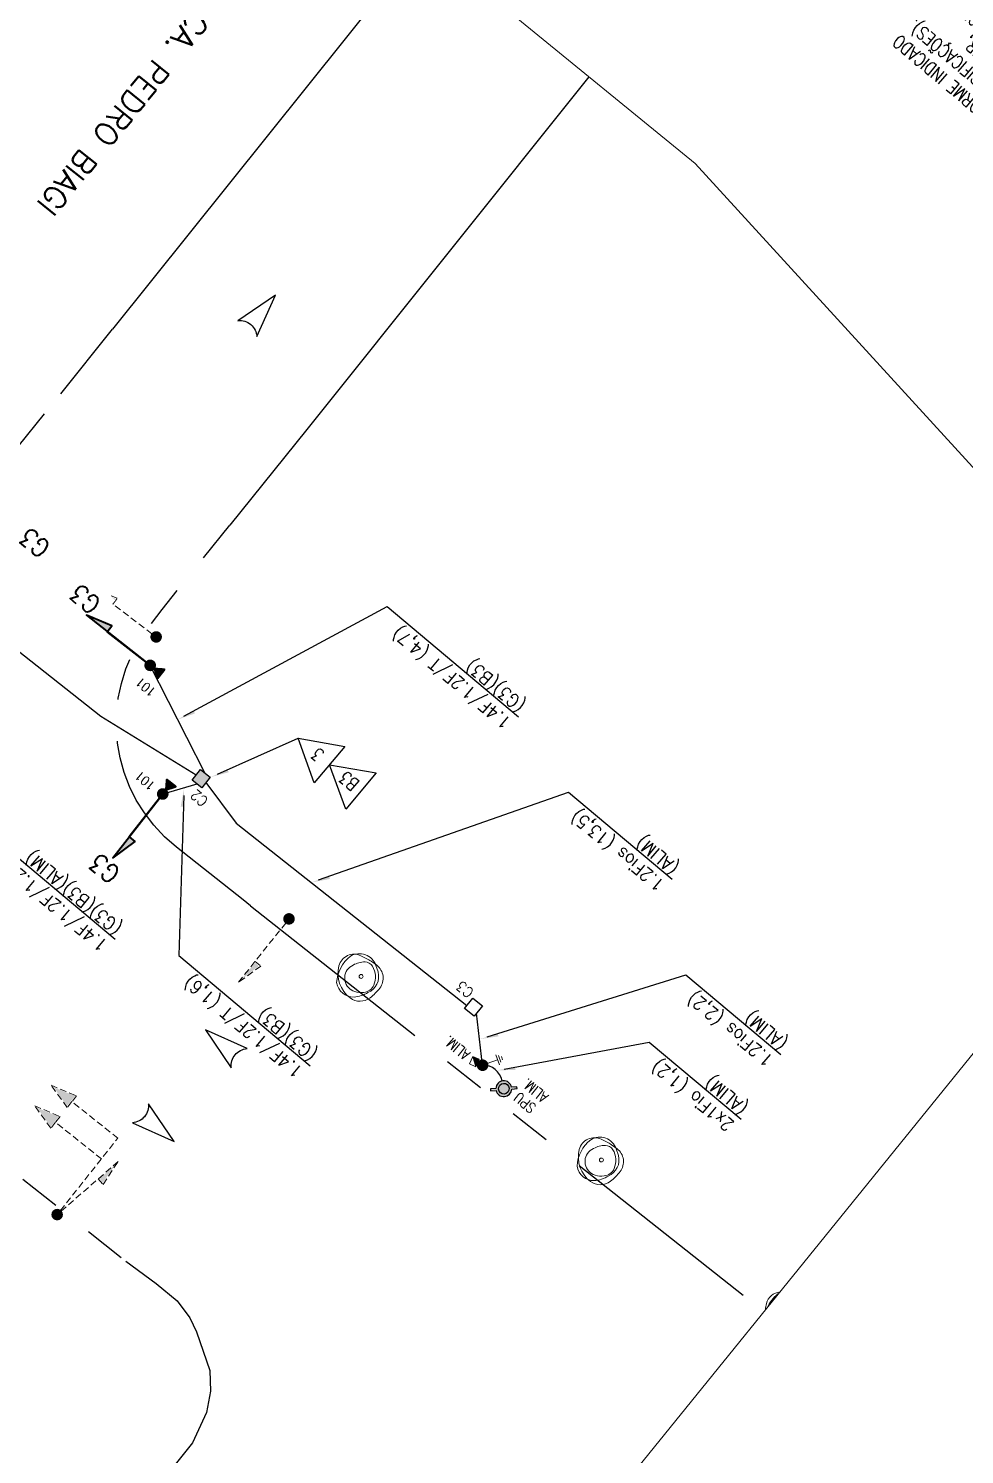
# Model space of a CAD drawing. Extents: x 207448 to 207705, y 7657586 to 7657835.
# Drawn here: x 207577.5 to 207612.9, y 7657670.5 to 7657724.5 of the extents above; entities that cross this region are included whole.
import ezdxf
from ezdxf.enums import TextEntityAlignment as Align

# ---------------------------------------------------------------- set-up
doc = ezdxf.new("R2010")
doc.units = 0
for name, pattern in [('HIDDEN', [0.375, 0.25, -0.125]), ('PHANTOM4', [15.875, 7.9375, -1.5875, 1.5875, -1.5875, 1.5875, -1.5875]), ('SEM-RET', [0.595312, 0.396875, -0.198437])]:
    doc.linetypes.add(name, pattern=pattern)
doc.layers.get('Defpoints').update_dxf_attribs({"color": 253, "lineweight": 0})
for name, color, linetype, lineweight, true_color in [('01_Xref Topografia 050 AS nov 17_17$0$Guia-Linha', 7, 'PHANTOM4', 25, 0x000000), ('FIS_(E)Arvore', 7, 'Continuous', 5, 0x000000), ('PROJETO', 7, 'PHANTOM4', 25, 0x000000)]:
    doc.layers.add(name, color=color, linetype=linetype, lineweight=lineweight, true_color=true_color)
for name, color, linetype in [('BAS_0250Logradouro', 1, 'Continuous'), ('BAS_0250MaodeDirecao', 13, 'Continuous'), ('BAS_Guia', 20, 'Continuous'), ('FIS_(E)Poste', 9, 'Continuous'), ('SEM_(C)CaboAereo', 40, 'Continuous'), ('SEM_(C)Emenda', 13, 'Continuous'), ('SEM_(R)Colunas', 15, 'SEM-RET'), ('SEM_(U)CaixasSubt', 40, 'Continuous'), ('SEM_(U)EncaminhaoSubt', 50, 'Continuous'), ('SEM_chamadas', 13, 'Continuous'), ('SEM_textos', 15, 'Continuous')]:
    doc.layers.add(name, color=color, linetype=linetype)
for name, color, linetype, lineweight in [('SEM_(C)Controlador', 160, 'Continuous', 20), ('SEM_(C)Geral', 160, 'Continuous', 40), ('SEM_(E)Colunas', 160, 'Continuous', 20), ('SEM_(R)Geral', 15, 'HIDDEN', 15)]:
    doc.layers.add(name, color=color, linetype=linetype, lineweight=lineweight)
doc.styles.add('TZ_PGT_R080', font='romans.shx', dxfattribs={"width": 0.8})
doc.styles.add('TZ_PGT_R090', font='romans.shx', dxfattribs={"width": 0.9})
doc.styles.add('TZ_ROMANS', font='romans.shx')

# ---------------------------------------------------------------- blocks, each defined once
blk = doc.blocks.new('setinha')
at = {"color": 0}
blk.add_solid([(-2.4, 0.37), (0, 0), (-2.4, 0)], dxfattribs=at)
blk = doc.blocks.new('Nota EL')
at = {"insert": (0, 0), "char_height": 2, "attachment_point": 1, "style": 'TZ_PGT_R080'}
blk.add_mtext('{\\H1.1x;\\C30;NOTAS - INSTALAÇÃO ELÉTRICA:\\H0.45455x;\\P\\H2x;\\C20;1 - UNIDADE DE COMPRIMENTO EM METRO, EXCETO ONDE INDICADO.\\P2 - TODOS OS ATERRAMENTOS DEVERÃO ESTAR EM CONFORMIDADE COM A NBR-5410 E NBR-5419.\\P3 - CADA INTERSEÇÃO SEMAFÓRIZADA RECEBERÁ NO MÍNIMO 1 (UM) SISTEMA DE ATERRAMENTO INDEPENDENTE CONFORME INDICADO\\P    EM PLANTA. O ATERRAMENTO PODERÁ SER COMPARTILHADO ENTRE OS PONTOS DO SISTEMA SEMAFÓRICO (VER ESPECIFICAÇÕES).\\P4 - PARA AS INSTALAÇÕES NOVAS E DO TIPO AÉREA, OS PONTOS DE EMENDA(S) ENTRE CABOS SEMAFÓRICOS DEVERÃO SER, \\P    EXCETO QUANDO INDICADOS DE OUTRAS FORMAS, EXECUTADOS PRIORITARIAMENTE EM: COLUNAS SEMAFÓRICAS (CS) SEM GRUPOS\\P    FOCAIS PREVISTOS; CS(S) COM COLUNAS EXTENSORAS; E POSTEAMENTO DE CONCRETO EXISTENTE. AS TRAVESSIAS DE CABOS\\P    SOBRE A VIA (LEITO CARROÇÁVEL) SÓ PODERÃO TEREM ENCAMINHAMENTO EXCLUSIVAMENTE ATRAVÉS DESSES ELEMENTOS DE\\P    FIXAÇÃO. PARA AS INSTALAÇÕES NOVAS E DO TIPO SUBTERRÂNEA, OS PONTOS DE EMENDA(S) DEVERÃO SER ACOMODADOS NAS\\P    CAIXAS DE PASSAGEM DA REDE SUBTERRÂNEA. QUALQUER PONTO DE EMENDA DEVERÁ SER EXECUTADO COM PROTEÇÃO ELÉTRICA\\P    E MECÂNICA APROPRIADAS E DENTRO DAS NORMAS DE SEGURANÇA CONFORME O TIPO DE INSTALAÇÃO REQUERIDA PARA A REDE\\P    DE BAIXA TENSÃO DE INTERLIGAÇÃO DOS GRUPOS SEMAFÓRICOS AO CONTROLADOR. NÃO É PERMITIDA EMENDA NA BORNEIRA DO\\P    CONTROLADOR.\\P5 - A UTILIZAÇÃO DE NOVO(S) PONTO(S) DE ENERGIA ELÉTRICA PODERÃO SER LIGADOS POR MEIO DE AUTORIZAÇÃO DA\\P    CONCESSIONÁRIA DE ENERGIA ELÉTRICA, BEM COMO PARA SUA REDE DE POSTEAMENTO. O(S) PONTO(S) EXISTENTE(S) DE ENERGIA\\P    ELÉTRICA CONTINUARÃO UTILIZADOS PODENDO SOFRER ADEQUAÇÕES EM SUAS INSTALAÇÕES DESDE QUE RESPEITADOS AS \\P    NORMAS E OS PROCEDIMENTOS DA CONCESSIONÁRIA DE ENERGIA ELÉTRICA.\\P6 - DEVERÁ SER UTILIZADO O PADRÃO DE ENTRADA DE ENERGIA A SER INSTALADO NA \\H0.99999x;COLUNA CONVENCIONAL 128mm PARA\\P    ALIMENTAÇÃO (CS ALIM.) CONFORME LOCADA EM PLANTA. NA COLUNA DEVERÁ SER PREVISTA CAIXA DE ENTRADA PARA \\P    \\H0.99999x;INSTALAÇÃO DE DISJUNTOR BIPOLAR DE 32 AMPERES PARA PROTEÇÃO E MANUTENÇÃO, ALÉM DO CONJUNTO DE CABOS \\P    DE 10m\\H0.99997x;m² (2 RABICHOS DE 1 METRO E 2 CONECTORES TIPO CUNHA) PARA CONEXÃO AOS CABOS DA CONCESSIONÉRIA DE\\P    ENERGIA. PORTANTO, ESTE SERÁ O CONJUNTO PARA ENTRADA DE ENERGIA A SER PREVISTO PARA ALIMENTAÇÃO DO\\P    CONTROLADOR SEMAFÓRICO, QUE ATRAVÉS DE CABOS MULTIPOLAR DE 2 \\H0.99998x;FIOS (\\H0.99999x;FLEXÍVEL) DE BITOLA DE 6,0mm² SERÁ\\P    LIGADO DA CAIXA DE ENTRADA ATÉ O CONTROLADOR, CONFORME INDICADO EM PLANTA POR "1.2Fios".    \\P7 - PARA DISTRIBUIÇÃO DOS GRUPOS SEMAFÓRICOS FORAM PREVISTOS APENAS A UTILIZAÇÃO DE CABOS MULTIPOLARES DE 4 FIOS \\P    E DE 8 FIOS, E \\H0.99999x;PARA AS BOTOEIRAS O DE 2 FIOS, TODOS COM ESPECIFICAÇÃO DE FIO \\H0.99999x;FLEXÍVEL COM BITOLA DE 1,5mm². NO\\P    ENTANTO, DEVIDO A SITUAÇÃO DE MENOR CONSUMO DAS LÂMPADAS A LED PREVISTAS E EXISTENTES, NÃO É IMPEDITIVA A \\P    INSTALAÇÃO CABOS COM \\H0.99999x;FIO \\H0.99999x;FLEXÍVEL DE BITOLA DE 1,0mm², OU ATÉ 0,75mm², DESDE QUE APRESENTADOS AS JUSTIFICATIVAS\\P    TÉCNICAS PELO EXECUTOR, NAS QUAIS DEVERÃO PASSAR POR OBRIGATÓRIA APROVAÇÃO PELA PREFEITURA. TODOS OS CABOS\\P    MULTIPOLARES A SEREM INSTALADOS DEVERÃO TER IDENTIFICAÇÃO POR CORES NA SUA COMPOSIÇÃO DE FABRICAÇÃO \\P    (PRIORITARIAMENTE UTILIZAR PADRÃO CET-SP).\\P8 - TODOS OS CABOS INSTALADOS NO PADRÃO AÉREO DEVERÃO TER LANÇAMENTO DE CABOS ENTRE VÃO COM ARRAMAÇÃO EFICAZ\\P    ENTRE OS PONTOS DE FIXAÇÃO DE FORMA A CAUSAR MENOR ABALOAMENTO DO CABO, SE GARANTINDO ASSIM O NIVELAMENTO\\P    ADEQUADO. PARA VÃOS MAIORES DE 15 METROS DEVERÃO SEREM UTILIZADOS CONJUNTOS FIXADORES COM ALÇA PREFORMADA,\\P    E PARA VÃOS MENORES  DE 15 METROS \\H1x;(ATÉ 14,9m) \\H1x;DEVERÃO SEREM UTILIZADOS CONJUNTOS FIXADORES COM SUPORTES\\P    COM ROLDANAS E AMARRAÇÕES COM ESPIRAMENTO ADEQUADO. PARA CADA DIREÇÃO DE TRACIONAMENTO DE CABO DEVERÁ SER\\P    PREVISTO UM CONJUNTO DE FIXADOR INDEPENDENTE DA DISTÂNCIA.\\P9 - TODOS OS CABOS INSTALADOS DEVERÃO RECEBER ANILHA DE IDENTIFICAÇÃO DOS SEUS RESPECTIVOS GRUPOS SEMAFÓRICOS,\\P    ESTA IDENTIFICAÇÃO DEVERÁ OCORRER NAS PONTAS DE CABOS NOS SEGUINTES PONTOS: A) INTERNAMENTE NO GABINETE DO \\P    CONTROLADOR SEMAFÓRICO B) NOS PONTOS DE EMENDAS DE CABOS (AÉREOS OU SUBTERRÂNEOS).\\P10- NESTE PROJETO NÃO ESTÁ PREVISTO QUALQUER SISTEMA DE AUTONOMIA ININTERRUPTA DE ENERGIA ELÉTRICA, NO ENTANTO, ESTE\\P    ITEM DE INSTALAÇÃO PODERÁ CONSTAR NO PROCESSO LICITATÓRIO E DEVERÁ SER INSTALADO NA COLUNA DE ALIMENTAÇÃO.}', dxfattribs=at)
blk = doc.blocks.new('050-6E22_Geral')
blk.add_blockref('Nota EL', (208.81, 178.36))

msp = doc.modelspace()

# ---------------------------------------------------------------- hatches: boundary and pattern name
at = {"layer": 'FIS_(E)Poste'}
h = msp.add_hatch(color=255, dxfattribs=at)
edge = h.paths.add_edge_path(flags=0)
edge.add_ellipse((207595.479, 7657684.33), major_axis=(-0.132, 0.132), ratio=1, start_angle=5, end_angle=365)
edge = h.paths.add_edge_path(flags=16)
edge.add_ellipse((207595.479, 7657684.33), major_axis=(-0.157, 0.157), ratio=1, start_angle=5, end_angle=365)
edge = h.paths.add_edge_path()
edge.add_ellipse((207595.479, 7657684.329), major_axis=(-0.2, 0.2), ratio=1, start_angle=233.0244, end_angle=406.4261)
edge.add_line((207595.196, 7657684.322), (207594.993, 7657684.306))
edge.add_line((207594.993, 7657684.306), (207594.996, 7657684.269))
edge.add_line((207594.996, 7657684.269), (207595.2, 7657684.286))
edge.add_ellipse((207595.479, 7657684.33), major_axis=(-0.199, 0.199), ratio=1, start_angle=54.103, end_angle=225.3474)
edge.add_line((207595.761, 7657684.332), (207595.961, 7657684.349))
edge.add_line((207595.961, 7657684.349), (207595.958, 7657684.385))
edge.add_line((207595.958, 7657684.385), (207595.759, 7657684.369))
at = {"layer": 'SEM_(C)Controlador', "lineweight": 18, "true_color": 0x000000}
msp.add_hatch(color=18, dxfattribs=at).paths.add_polyline_path([(207594.299, 7657685.556), (207594.424, 7657685.16), (207594.549, 7657685.446)])
at = {"layer": 'SEM_(C)Emenda'}
h = msp.add_hatch(color=256, dxfattribs=at)
h.dxf.hatch_style = 1
h.paths.add_polyline_path([(207583.663, 7657696.024), (207584.03, 7657695.734), (207584.347, 7657696.135), (207583.98, 7657696.425)])
at = {"layer": 'SEM_(C)Geral', "linetype": 'ByBlock', "ltscale": 0.5}
h = msp.add_hatch(color=256, dxfattribs=at)
h.dxf.hatch_style = 1
edge = h.paths.add_edge_path()
edge.add_line((207582.2, 7657700.226), (207582.309, 7657699.886))
edge.add_arc((207582.357, 7657699.902), 0.05, 197.857, 321.844)
edge.add_line((207582.396, 7657699.871), (207582.643, 7657700.185))
edge.add_arc((207582.604, 7657700.216), 0.05, -38.156, 85.831)
edge.add_line((207582.607, 7657700.266), (207582.251, 7657700.292))
edge.add_arc((207582.247, 7657700.242), 0.05, 85.831, 197.857)
h = msp.add_hatch(color=256, dxfattribs=at)
h.dxf.hatch_style = 1
edge = h.paths.add_edge_path()
edge.add_line((207582.702, 7657695.627), (207583.043, 7657695.736))
edge.add_arc((207583.027, 7657695.784), 0.05, 287.857, 411.844)
edge.add_line((207583.058, 7657695.823), (207582.744, 7657696.07))
edge.add_arc((207582.713, 7657696.031), 0.05, 51.844, 175.831)
edge.add_line((207582.663, 7657696.034), (207582.637, 7657695.678))
edge.add_arc((207582.687, 7657695.674), 0.05, 175.831, 287.857)
at = {"layer": 'SEM_(E)Colunas'}
h = msp.add_hatch(color=255, dxfattribs=at)
h.dxf.hatch_style = 1
edge = h.paths.add_edge_path()
edge.add_arc((207582.074, 7657700.378), 0.195, 410, 590)
edge.add_arc((207582.074, 7657700.378), 0.195, 230, 410)
h = msp.add_hatch(color=255, dxfattribs=at)
h.dxf.hatch_style = 1
edge = h.paths.add_edge_path()
edge.add_arc((207582.551, 7657695.501), 0.195, 410, 590)
edge.add_arc((207582.551, 7657695.501), 0.195, 230, 410)
h = msp.add_hatch(color=255, dxfattribs=at)
h.dxf.hatch_style = 1
edge = h.paths.add_edge_path()
edge.add_arc((207594.674, 7657685.221), 0.195, 410.4224, 590.4224)
edge.add_arc((207594.674, 7657685.221), 0.195, 230.4224, 410.4224)
at = {"layer": 'SEM_(R)Colunas'}
h = msp.add_hatch(color=255, dxfattribs=at)
h.dxf.hatch_style = 1
edge = h.paths.add_edge_path()
edge.add_arc((207582.302, 7657701.455), 0.22, 410, 590)
edge.add_arc((207582.302, 7657701.455), 0.22, 230, 410)
h = msp.add_hatch(color=255, dxfattribs=at)
h.dxf.hatch_style = 1
edge = h.paths.add_edge_path()
edge.add_arc((207587.337, 7657690.767), 0.22, 410, 590)
edge.add_arc((207587.337, 7657690.767), 0.22, 230, 410)
h = msp.add_hatch(color=255, dxfattribs=at)
h.dxf.hatch_style = 1
edge = h.paths.add_edge_path()
edge.add_arc((207578.548, 7657679.558), 0.22, 270, 450)
edge.add_arc((207578.548, 7657679.558), 0.22, 90, 270)

# ---------------------------------------------------------------- linework, layer by layer
at = {"layer": '01_Xref Topografia 050 AS nov 17_17$0$Guia-Linha', "elevation": 0}
for points in [[(207578.686, 7657710.674), (207580.645, 7657713.123)], [(207588.008, 7657709.324), (207585.094, 7657705.695)], [(207556.288, 7657697.498), (207556.419, 7657697.391), (207561.866, 7657693.184), (207569.806, 7657686.841), (207581.149, 7657677.79), (207582.302, 7657676.948), (207583.098, 7657676.294), (207583.576, 7657675.641), (207583.825, 7657675.115), (207584.337, 7657673.653), (207584.357, 7657672.863), (207584.207, 7657672.059), (207583.683, 7657670.9), (207582.148, 7657668.997)], [(207585.874, 7657691.267), (207605.343, 7657675.881)]]:
    msp.add_lwpolyline(points, dxfattribs=at)
at = {"layer": 'BAS_0250MaodeDirecao', "elevation": 0}
for points in [[(207586.119, 7657712.839), (207586.829, 7657714.417), (207585.398, 7657713.444, -0.424846)], [(207585.747, 7657685.848), (207584.169, 7657686.558), (207585.142, 7657685.127, -0.424846)], [(207581.404, 7657683.038), (207582.982, 7657682.328), (207582.009, 7657683.759, -0.424846)]]:
    msp.add_lwpolyline(points, format="xyb", close=True, dxfattribs=at)
at = {"layer": 'BAS_Guia', "ltscale": 0.5, "elevation": 0}
for points in [[(207592.416, 7657727.829), (207580.645, 7657713.123)], [(207598.706, 7657722.69), (207588.008, 7657709.324)]]:
    msp.add_lwpolyline(points, dxfattribs=at)
at = {"layer": 'Defpoints', "elevation": 0}
msp.add_lwpolyline([(207616.172, 7657689.248), (207593.272, 7657660.98), (207578.9, 7657653.894), (207556.034, 7657657.702), (207539.689, 7657670.793), (207515.272, 7657703.015), (207521.36, 7657717.458), (207539.221, 7657739.25), (207542.127, 7657737.694), (207588.607, 7657730.942), (207602.728, 7657719.403), (207620.393, 7657700.083)], close=True, dxfattribs=at)
at = {"layer": 'FIS_(E)Arvore'}
for points, elevation in [([(207590.628, 7657689.001), (207590.712, 7657688.761, -0.377394), (207590.329, 7657687.975, -0.117742), (207589.806, 7657687.801, -0.373553), (207589.142, 7657688.35, -0.216266), (207589.665, 7657689.351, -0.485357)], 530.945), ([(207590.453, 7657689.165), (207590.661, 7657689.009, -0.417525), (207590.778, 7657688.146, -0.064617), (207590.41, 7657687.777, -0.338794), (207589.649, 7657687.774, -0.303028), (207589.23, 7657688.987, -0.473413), (207590.062, 7657689.37, -0.015495)], 530.945), ([(207589.64, 7657688.943), (207589.773, 7657689.019, -0.132332), (207590.218, 7657689.135, -0.261561), (207590.501, 7657688.974, -0.241517), (207590.549, 7657688.256, -0.267523), (207590.179, 7657687.98, -0.104967), (207589.827, 7657688.012, -0.594085)], 530.945), ([(207599.738, 7657682.045), (207599.822, 7657681.804, -0.377394), (207599.439, 7657681.019, -0.117742), (207598.916, 7657680.845, -0.373553), (207598.253, 7657681.394, -0.216266), (207598.776, 7657682.395, -0.485357)], 0), ([(207599.563, 7657682.208), (207599.771, 7657682.052, -0.417525), (207599.889, 7657681.19, -0.064617), (207599.521, 7657680.821, -0.338794), (207598.76, 7657680.818, -0.303028), (207598.34, 7657682.031, -0.473413), (207599.173, 7657682.414, -0.015495)], 0), ([(207598.751, 7657681.986), (207598.884, 7657682.062, -0.132332), (207599.328, 7657682.179, -0.261561), (207599.612, 7657682.018, -0.241517), (207599.66, 7657681.3, -0.267523), (207599.289, 7657681.023, -0.104967), (207598.938, 7657681.055, -0.594085)], 0)]:
    msp.add_lwpolyline(points, format="xyb", close=True, dxfattribs=dict(at, elevation=elevation))
at = {"layer": 'FIS_(E)Arvore', "elevation": 0}
for points in [[(207605.397, 7657675.948, -0.052336), (207605.433, 7657676.187, -0.313134), (207605.946, 7657676.626, -0.313134)], [(207605.46, 7657676.026, -0.123378), (207605.869, 7657676.55, -0.013503), (207605.899, 7657676.568, -0.013503)]]:
    msp.add_lwpolyline(points, format="xyb", dxfattribs=at)
at = {"layer": 'FIS_(E)Arvore'}
for centre in [(207590.069, 7657688.585, 530.945), (207599.179, 7657681.629, 0)]:
    msp.add_circle(centre, 0.0744, dxfattribs=at)
at = {"layer": 'FIS_(E)Poste'}
for p, q in [((207595.178, 7657684.339, 0), (207594.974, 7657684.322, 0)), ((207594.974, 7657684.322, 0), (207594.98, 7657684.25, 0)), ((207594.98, 7657684.25, 0), (207595.186, 7657684.266, 0)), ((207595.974, 7657684.405, 0), (207595.774, 7657684.388, 0)), ((207595.778, 7657684.315, 0), (207595.98, 7657684.332, 0)), ((207595.98, 7657684.332, 0), (207595.974, 7657684.405, 0))]:
    msp.add_line(p, q, dxfattribs=at)
for centre, major_axis, start_param, end_param in [((207595.479, 7657684.329, 0), (-0.213, 0.213), 4.123627, 7.036889), ((207595.479, 7657684.33, 0), (-0.144, 0.144), 0.08726646167234664, 6.370451768851932), ((207595.479, 7657684.33, 0), (-0.212, 0.212), 0.999973, 3.877358)]:
    msp.add_ellipse(centre, major_axis=major_axis, ratio=1, start_param=start_param, end_param=end_param, dxfattribs=at)
at = {"layer": 'PROJETO', "elevation": 0, "flags": 128}
for points in [[(207569.622, 7657704.947, 0.404045), (207574.459, 7657705.448), (207575.165, 7657706.288), (207578.686, 7657710.674)], [(207585.593, 7657691.489), (207583.07, 7657693.485, -0.407843), (207582.005, 7657701.809), (207582.524, 7657702.496), (207585.094, 7657705.695)]]:
    msp.add_lwpolyline(points, format="xyb", dxfattribs=at)
msp.add_lwpolyline([(207585.874, 7657691.267), (207585.593, 7657691.489)], dxfattribs=at)
at = {"layer": 'SEM_(C)CaboAereo', "elevation": -6.096}
msp.add_lwpolyline([(207595.416, 7657684.624, 0.363648), (207594.674, 7657685.221, 2.14602)], format="xyb", dxfattribs=at)
at = {"layer": 'SEM_(C)Controlador', "color": 18, "lineweight": 18, "true_color": 0x000000}
for p, q in [((207594.299, 7657685.556, 530.657), (207594.174, 7657685.27, 530.657)), ((207594.174, 7657685.27, 530.657), (207594.424, 7657685.16, 530.657)), ((207594.549, 7657685.446, 530.657), (207594.299, 7657685.556, 530.657)), ((207594.424, 7657685.16, 530.657), (207594.299, 7657685.556, 530.657)), ((207594.424, 7657685.16, 530.657), (207594.549, 7657685.446, 530.657))]:
    msp.add_line(p, q, dxfattribs=at)
at = {"layer": 'SEM_(C)Controlador', "color": 18, "linetype": 'Continuous', "lineweight": 18, "true_color": 0x000000}
for p, q in [((207595.243, 7657685.427, 530.657), (207594.854, 7657685.286, 530.657)), ((207595.175, 7657685.615, 530.657), (207595.311, 7657685.239, 530.657)), ((207595.28, 7657685.583, 530.657), (207595.371, 7657685.332, 530.657)), ((207595.385, 7657685.55, 530.657), (207595.43, 7657685.424, 530.657))]:
    msp.add_line(p, q, dxfattribs=at)
at = {"layer": 'SEM_(C)Emenda'}
for p, q in [((207588.294, 7657695.923, 0), (207587.678, 7657697.615, 0)), ((207587.678, 7657697.615, 0), (207589.452, 7657697.302, 0)), ((207589.452, 7657697.302, 0), (207588.294, 7657695.923, 0)), ((207589.489, 7657694.921, 0), (207588.873, 7657696.613, 0)), ((207588.873, 7657696.613, 0), (207590.646, 7657696.3, 0)), ((207590.646, 7657696.3, 0), (207589.489, 7657694.921, 0))]:
    msp.add_line(p, q, dxfattribs=at)
at = {"layer": 'SEM_(C)Emenda', "ltscale": 10, "elevation": 0}
msp.add_lwpolyline([(207584.622, 7657696.257), (207587.678, 7657697.615)], dxfattribs=at)
at = {"layer": 'SEM_(C)Geral'}
msp.add_line((207582.428, 7657695.344, 0), (207581.275, 7657693.877, 0), dxfattribs=at)
at = {"layer": 'SEM_(C)Geral', "linetype": 'ByBlock', "ltscale": 0.5, "const_width": 0.07, "elevation": 0}
for points in [[(207582.233, 7657700.237), (207582.343, 7657699.897, 0.600783), (207582.369, 7657699.892), (207582.615, 7657700.206, 0.600783), (207582.605, 7657700.231), (207582.248, 7657700.257, 0.531855)], [(207582.692, 7657695.66), (207583.032, 7657695.77, 0.600783), (207583.036, 7657695.796), (207582.722, 7657696.043, 0.600783), (207582.698, 7657696.032), (207582.672, 7657695.675, 0.531855)]]:
    msp.add_lwpolyline(points, format="xyb", close=True, dxfattribs=at)
at = {"layer": 'SEM_(E)Colunas', "linetype": 'ByBlock', "const_width": 0.05, "flags": 128}
for points, elevation in [([(207582.2, 7657700.527, 1), (207581.949, 7657700.228, 1)], 0), ([(207582.676, 7657695.651, 1), (207582.426, 7657695.352, 1)], 0), ([(207594.799, 7657685.371, 1), (207594.55, 7657685.07, 1)], 530.657)]:
    msp.add_lwpolyline(points, format="xyb", close=True, dxfattribs=dict(at, elevation=elevation))
at = {"layer": 'SEM_(R)Colunas', "linetype": 'ByBlock', "const_width": 0.037, "flags": 128}
for points, elevation in [([(207582.427, 7657701.604, 1), (207582.176, 7657701.306, 1)], 531.284), ([(207587.463, 7657690.916, 1), (207587.212, 7657690.618, 1)], 530.945), ([(207578.548, 7657679.363, 1), (207578.548, 7657679.753, 1)], 530.942)]:
    msp.add_lwpolyline(points, format="xyb", close=True, dxfattribs=dict(at, elevation=elevation))
at = {"layer": 'SEM_(R)Geral'}
for points, elevation in [([(207580.654, 7657702.701), (207580.823, 7657702.924), (207579.851, 7657703.308), (207582.142, 7657701.576)], 531.284), ([(207586.049, 7657689.153), (207586.268, 7657688.978), (207585.421, 7657688.366), (207587.213, 7657690.611)], 530.945), ([(207580.849, 7657682.455), (207579.106, 7657683.839), (207578.932, 7657683.62), (207578.318, 7657684.465), (207579.281, 7657684.058), (207579.106, 7657683.839)], 530.942), ([(207580.227, 7657681.672), (207578.484, 7657683.056), (207578.31, 7657682.837), (207577.696, 7657683.682), (207578.659, 7657683.275), (207578.484, 7657683.056)], 530.942), ([(207578.665, 7657679.706), (207580.849, 7657682.455)], 530.942), ([(207580.105, 7657680.914), (207580.289, 7657680.703), (207580.864, 7657681.575), (207578.699, 7657679.689)], 530.942)]:
    msp.add_lwpolyline(points, dxfattribs=dict(at, elevation=elevation))
at = {"layer": 'SEM_(R)Geral', "color": 255}
for points in [[(207580.758, 7657702.904, 531.284), (207580.643, 7657702.751, 531.284), (207579.96, 7657703.245, 531.284)], [(207586.2, 7657688.981, 530.945), (207586.05, 7657689.101, 530.945), (207585.511, 7657688.454, 530.945)], [(207578.413, 7657684.389, 530.942), (207579.227, 7657684.055, 530.942), (207578.923, 7657683.673, 530.942)], [(207577.791, 7657683.606, 530.942), (207578.605, 7657683.272, 530.942), (207578.301, 7657682.89, 530.942)], [(207580.283, 7657680.77, 530.942), (207580.157, 7657680.915, 530.942), (207580.78, 7657681.481, 530.942)]]:
    msp.add_solid(points, dxfattribs=at)
at = {"layer": 'SEM_(U)CaixasSubt'}
for points, elevation in [([(207584.347, 7657696.135), (207584.03, 7657695.734), (207583.663, 7657696.024), (207583.98, 7657696.425)], 0), ([(207584.347, 7657696.135), (207584.03, 7657695.734), (207583.663, 7657696.024), (207583.98, 7657696.425)], 0), ([(207594.668, 7657687.475), (207594.351, 7657687.074), (207593.983, 7657687.365), (207594.3, 7657687.766)], 530.657), ([(207594.668, 7657687.475), (207594.351, 7657687.074), (207593.983, 7657687.365), (207594.3, 7657687.766)], 530.657)]:
    msp.add_lwpolyline(points, close=True, dxfattribs=dict(at, elevation=elevation))
at = {"layer": 'SEM_(U)EncaminhaoSubt', "linetype": 'Continuous', "transparency": 33554687, "elevation": 0, "flags": 128}
for points in [[(207569.675, 7657707.633), (207571.745, 7657705.252), (207574.107, 7657703.266), (207580.201, 7657698.449), (207583.821, 7657696.225)], [(207584.164, 7657696.28), (207582.074, 7657700.378)], [(207584.189, 7657695.934), (207585.33, 7657694.395), (207594.076, 7657687.483)], [(207583.847, 7657695.879), (207582.551, 7657695.501)]]:
    msp.add_lwpolyline(points, dxfattribs=at)
at = {"layer": 'SEM_(U)EncaminhaoSubt', "elevation": 530.657}
msp.add_lwpolyline([(207594.674, 7657685.221), (207594.443, 7657687.193)], dxfattribs=at)
at = {"layer": 'SEM_chamadas'}
for points, elevation in [([(207583.349, 7657698.455), (207591.061, 7657702.606), (207596.039, 7657698.43)], 0), ([(207575.358, 7657701.912), (207573.24, 7657696.291), (207580.746, 7657689.994)], 531.381), ([(207583.355, 7657695.439), (207583.165, 7657689.378), (207588.143, 7657685.202)], 0), ([(207588.456, 7657692.247), (207597.928, 7657695.57), (207601.855, 7657692.275)], 0), ([(207594.845, 7657686.296), (207602.378, 7657688.646), (207605.976, 7657685.627)], 530.657), ([(207595.489, 7657685.077), (207600.989, 7657686.098), (207604.473, 7657683.175)], 0)]:
    msp.add_lwpolyline(points, dxfattribs=dict(at, elevation=elevation))

# ---------------------------------------------------------------- block references
at = {"layer": 'SEM_(C)Emenda', "ltscale": 10, "xscale": 0.3000000000847273, "yscale": 0.3000000000847273, "zscale": 0.3000000000847273, "rotation": 203.9567698722626}
msp.add_blockref('setinha', (207584.347, 7657696.135, 0), dxfattribs=at)
at = {"layer": 'SEM_chamadas', "xscale": 0.3000000000847272, "yscale": 0.3000000000847272, "zscale": 0.3000000000847272}
for p, rotation in [((207583.085, 7657698.313, 0), 208.2895307927582), ((207583.364, 7657695.739, 0), 88.20725580305763), ((207588.173, 7657692.148, 0), 199.328010581026), ((207594.559, 7657686.207, 530.657), 197.3282964398115), ((207595.194, 7657685.022, 0), 190.5126976704304)]:
    msp.add_blockref('setinha', p, dxfattribs=dict(at, rotation=rotation))

# ---------------------------------------------------------------- texts
at = {"layer": 'BAS_0250Logradouro', "linetype": 'Continuous', "style": 'TZ_ROMANS'}
msp.add_text('PÇA. PEDRO BIAGI', height=0.85, rotation=231.112, dxfattribs=at).set_placement((207584.178, 7657725.864, 0))
at = {"layer": 'SEM_(C)Emenda', "style": 'TZ_PGT_R080', "width": 0.8}
for s, p in [('3', (207588.421, 7657696.992, 0)), ('B3', (207589.615, 7657695.99, 0))]:
    msp.add_text(s, height=0.5, rotation=140.0043, dxfattribs=at).set_placement(p, align=Align.MIDDLE_CENTER)
at = {"layer": 'SEM_chamadas', "char_height": 0.5, "attachment_point": 4, "rotation": 140.0043, "style": 'TZ_PGT_R090'}
for s, insert in [('1.4F/1.2F/T (4,7)\\P(G3)(B3)', (207595.968, 7657698.486, 0)), ('1.4F/1.2F/1.2Fios/T (19,2)\\P(G3)(B3)(ALIM)', (207580.675, 7657690.05, 531.381)), ('1.2Fios (13,5)\\P(ALIM)', (207601.785, 7657692.331, 0)), ('1.4F/1.2F/T (1,6)\\P(G3)(B3)', (207588.072, 7657685.258, 0)), ('1.2Fios (2,2)\\P(ALIM)', (207605.906, 7657685.683, 530.657)), ('2x1Fio (1,2)\\P(ALIM)', (207604.402, 7657683.231, 0))]:
    msp.add_mtext(s, dxfattribs=dict(at, insert=insert))
at = {"layer": 'SEM_textos', "style": 'TZ_PGT_R090', "width": 0.9}
for p in [(207581.907, 7657699.551, 0), (207581.882, 7657695.999, 0)]:
    msp.add_text('101', height=0.35, rotation=140, dxfattribs=at).set_placement(p, align=Align.MIDDLE_CENTER)
at = {"layer": 'SEM_textos', "char_height": 0.4, "attachment_point": 5, "line_spacing_factor": 0.9}
for s, insert, rotation, style in [('C2', (207583.929, 7657695.347, 0), 140, 'TZ_PGT_R090'), ('C3', (207594.004, 7657688.091, 0), 140, 'TZ_PGT_R090'), ('\\PALIM.', (207593.506, 7657685.649, -6.096), 140.4224, 'TZ_PGT_R080'), ('SPU\\PALIM.', (207596.468, 7657684.032, -6.096), 140.4224, 'TZ_PGT_R080')]:
    msp.add_mtext(s, dxfattribs=dict(at, insert=insert, rotation=rotation, style=style))

# ---------------------------------------------------------------- next in the draw order: texts
at = {"layer": 'SEM_textos', "color": 160, "lineweight": 30, "char_height": 0.7, "attachment_point": 2, "rotation": 140, "style": 'TZ_PGT_R090', "bg_fill": 3, "box_fill_scale": 1.2, "bg_fill_color": 256, "bg_fill_transparency": 15376704}
for insert in [(207577.47, 7657704.751, 0), (207580.121, 7657692.406, 0)]:
    msp.add_mtext('G3', dxfattribs=dict(at, insert=insert))

# ---------------------------------------------------------------- next in the draw order: linework, layer by layer
at = {"layer": 'SEM_(C)Geral', "elevation": 0}
msp.add_lwpolyline([(207581.275, 7657693.877), (207581.495, 7657693.704), (207580.653, 7657693.086), (207582.428, 7657695.344)], dxfattribs=at)
at = {"layer": 'SEM_(C)Geral'}
msp.add_solid([(207581.495, 7657693.704, 0), (207581.275, 7657693.877, 0), (207580.653, 7657693.086, 0)], dxfattribs=at)

# ---------------------------------------------------------------- next in the draw order: texts
at = {"layer": 'SEM_textos', "color": 160, "lineweight": 30, "insert": (207579.387, 7657702.62, 0), "char_height": 0.7, "attachment_point": 2, "rotation": 140, "style": 'TZ_PGT_R090', "bg_fill": 2}
msp.add_mtext('G3', dxfattribs=at)

# ---------------------------------------------------------------- next in the draw order: linework, layer by layer
at = {"layer": 'SEM_(C)Geral'}
msp.add_line((207581.917, 7657700.501, 0), (207580.45, 7657701.654, 0), dxfattribs=at)
at = {"layer": 'SEM_(C)Geral', "elevation": 0}
msp.add_lwpolyline([(207580.45, 7657701.654), (207580.623, 7657701.874), (207579.659, 7657702.275), (207581.917, 7657700.501)], dxfattribs=at)
at = {"layer": 'SEM_(C)Geral'}
msp.add_solid([(207580.623, 7657701.874, 0), (207580.45, 7657701.654, 0), (207579.659, 7657702.275, 0)], dxfattribs=at)

# ---------------------------------------------------------------- next in the draw order: block references
at = {"xscale": 0.250000000070606, "yscale": 0.250000000070606, "zscale": 0.250000000070606, "rotation": 140.0043312425254}
msp.add_blockref('050-6E22_Geral', (207704.755, 7657699.401, 0), dxfattribs=at)

doc.saveas('drawing.dxf')
